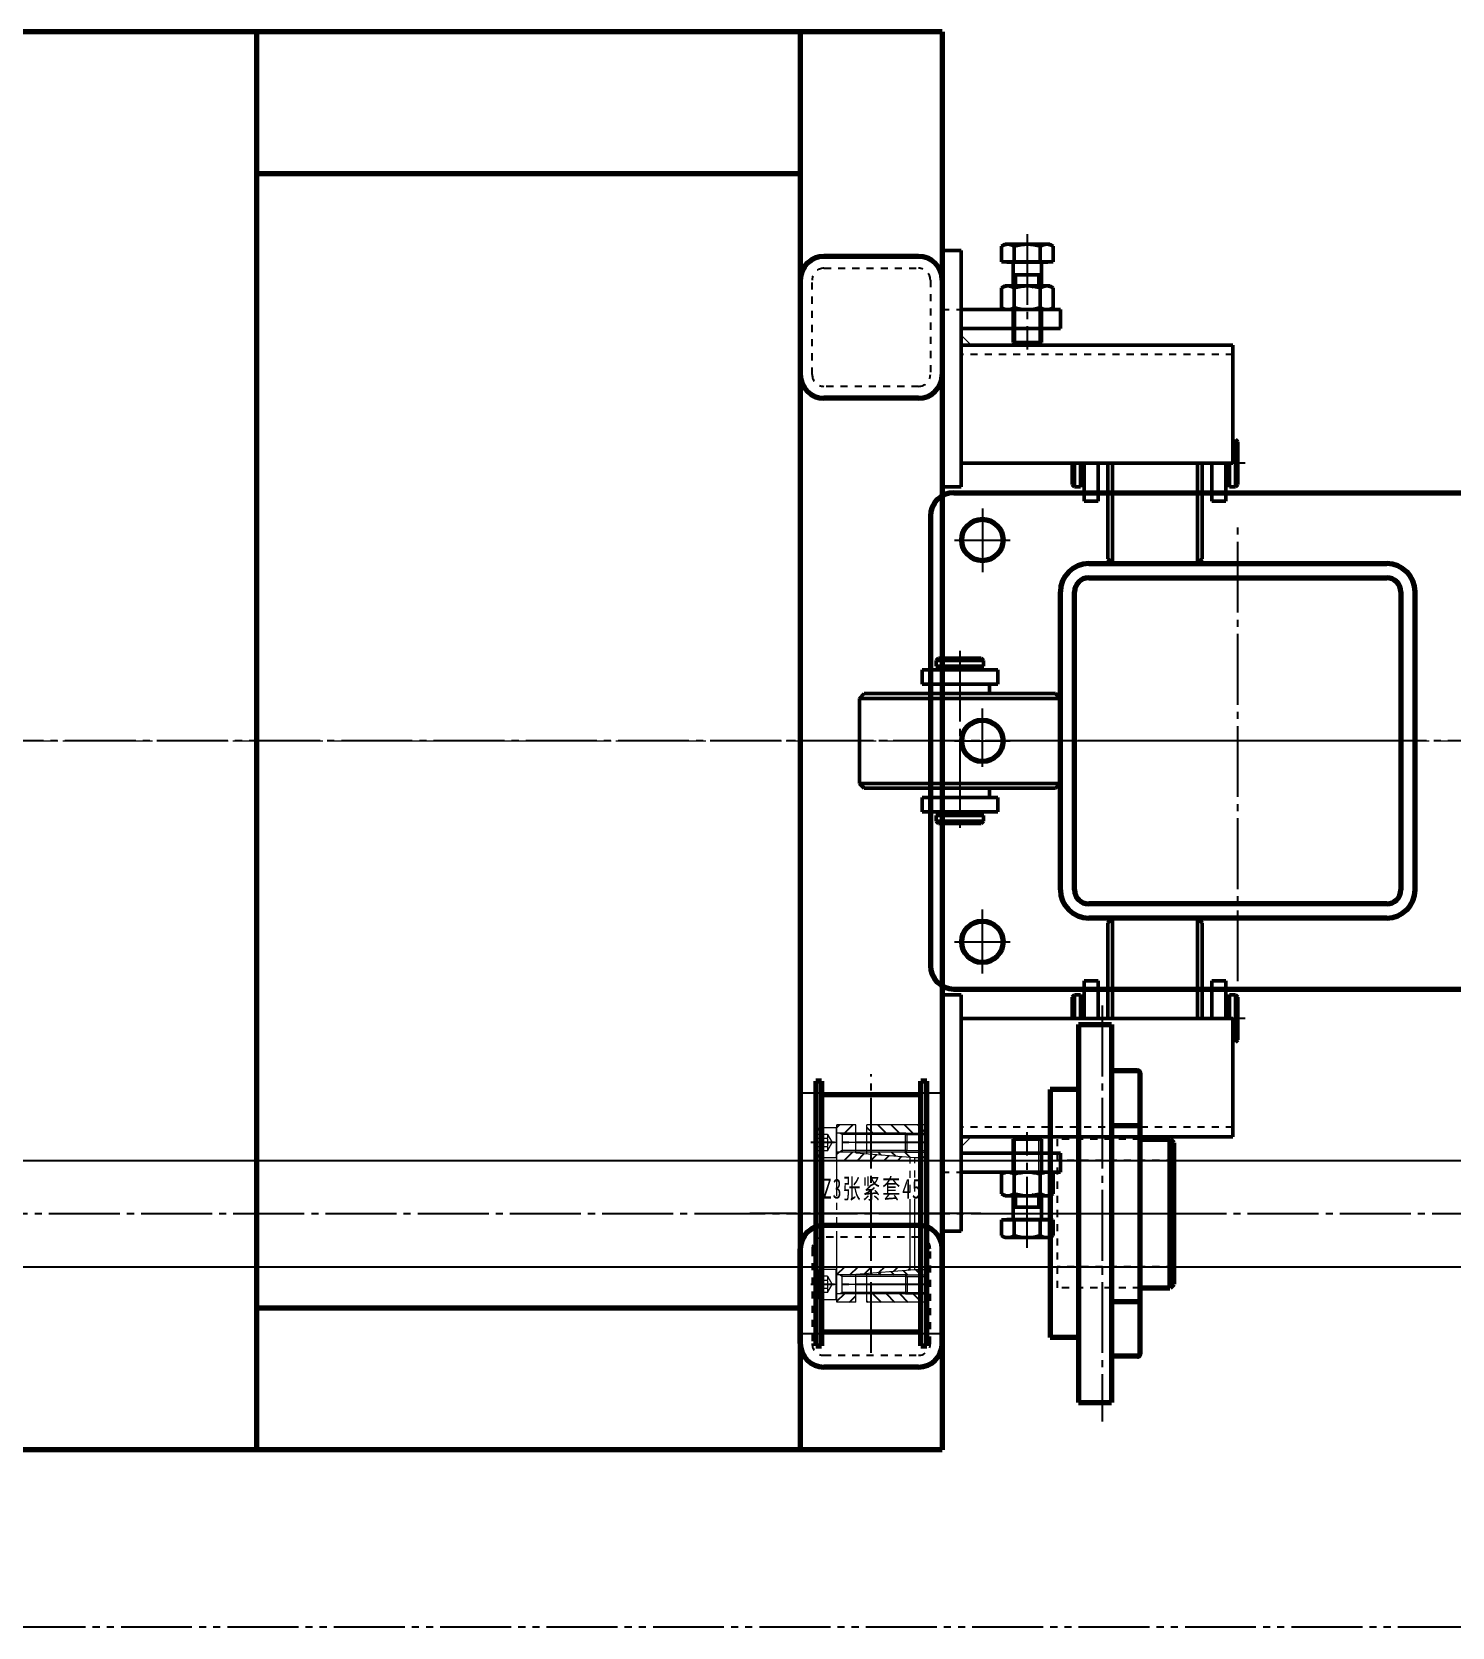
# Model space of a CAD drawing. Header units: millimetres. Extents: x 12881 to 26448, y 40 to 11902.
# Drawn here: x 17479 to 18080, y 7766 to 8441 of the extents above; entities that cross this region are included whole.
import ezdxf

# ---------------------------------------------------------------- set-up
doc = ezdxf.new("R2010")
doc.units = ezdxf.units.MM
for name, pattern in [('EB_DASH', [6, 3, -3]), ('EB_DASHDOT', [39, 30, -3, 3, -3]), ('EB_DASHDOTDOT', [45, 30, -3, 3, -3, 3, -3]), ('点画线', [18, 12, -2, 2, -2])]:
    doc.linetypes.add(name, pattern=pattern)
doc.layers.get('0').update_dxf_attribs({"lineweight": 35})
for name, color, linetype, lineweight in [('9双点划线层', 6, 'EB_DASHDOTDOT', 0), ('CAXA0', 7, 'Continuous', 70), ('CAXA1', 1, 'EB_DASHDOT', 25), ('CAXA2', 6, 'EB_DASH', 25), ('CAXA3', 7, 'Continuous', 25), ('CAXA4', 3, 'Continuous', 25), ('CAXA7', 30, 'EB_DASHDOTDOT', 25), ('中心线层', 1, '点画线', 18)]:
    doc.layers.add(name, color=color, linetype=linetype, lineweight=lineweight)
doc.styles.add('标准', font='', dxfattribs={"width": 0.667})
doc.styles.get('标准').set_extended_font_data('宋体')

# ---------------------------------------------------------------- blocks, each defined once
blk = doc.blocks.new('CAXBLOCK7045_1')
at = {"layer": '9双点划线层', "linetype": 'Continuous', "lineweight": 50}
for p, q in [((-19, 125), (-20, 124)), ((-11.5, 124), (-20, 124)), ((-20, 121.55), (-20, 124)), ((-20, 121.55), (-10, 121.55)), ((-19.45, 120.25), (-19.45, 121.55)), ((-11.5, 125), (-19, 125)), ((-1, 125), (-11.5, 125)), ((0, 124), (-11.5, 124)), ((0, 121.55), (-10, 121.55)), ((0, 124), (-1, 125)), ((-0.55, 120.25), (-0.55, 121.55)), ((0, 121.55), (0, 124)), ((-26, 120), (-10, 120)), ((-26, 120), (-26, 114)), ((-20, 120.25), (-10, 120.25)), ((-20, 120.25), (-20, 120)), ((0, 120.25), (-10, 120.25)), ((6, 120), (-10, 120)), ((0, 120.25), (0, 120)), ((6, 120), (6, 114)), ((-52.5, 108), (-50.5, 110)), ((-52.5, 72), (-52.5, 108)), ((-52.5, 108), (-10, 108)), ((-10, 110), (-50.5, 110)), ((-26, 114), (-10, 114)), ((-22.5, 110), (-22.5, 114)), ((6, 114), (-10, 114)), ((-10, 110), (30.5, 110)), ((32.5, 108), (-10, 108)), ((2.5, 110), (2.5, 114)), ((32.5, 108), (30.5, 110)), ((32.5, 72), (32.5, 108)), ((-50.5, 70), (-52.5, 72)), ((-52.5, 72), (-10, 72)), ((-10, 70), (-50.5, 70)), ((-22.5, 70), (-22.5, 66)), ((32.5, 72), (-10, 72)), ((-10, 70), (30.5, 70)), ((2.5, 70), (2.5, 66)), ((30.5, 70), (32.5, 72)), ((-26, 66), (-10, 66)), ((-26, 60), (-26, 66)), ((6, 66), (-10, 66)), ((6, 60), (6, 66)), ((-26, 60), (-10, 60)), ((-20, 59.75), (-20, 60)), ((-20, 59.75), (-10, 59.75)), ((-20, 58.45), (-10, 58.45)), ((-20, 58.45), (-20, 56)), ((-20, 56), (-10, 56)), ((-20, 56), (-19, 55)), ((-19.45, 59.75), (-19.45, 58.45)), ((-19, 55), (-10, 55)), ((6, 60), (-10, 60)), ((0, 59.75), (-10, 59.75)), ((0, 58.45), (-10, 58.45)), ((0, 56), (-10, 56)), ((-1, 55), (-10, 55)), ((0, 56), (-1, 55)), ((-0.55, 59.75), (-0.55, 58.45)), ((0, 59.75), (0, 60)), ((0, 58.45), (0, 56))]:
    blk.add_line(p, q, dxfattribs=at)
at = {"layer": 'CAXA1'}
blk.add_line((-10, 128.16), (-10, 51.25), dxfattribs=at)
blk = doc.blocks.new('CAXBLOCK7050_1')
at = {"layer": 'CAXA0'}
blk.add_circle((0, 0), 6.92, dxfattribs=at)
at = {"layer": 'CAXA1', "linetype": 'EB_DASHDOT', "lineweight": 25}
for p, q in [((0, -11), (0, 11)), ((11, 0), (-11, 0))]:
    blk.add_line(p, q, dxfattribs=at)
at = {"layer": 'CAXA3'}
blk.add_arc((0, 0), 8, 350, 270, dxfattribs=at)
blk = doc.blocks.new('CAXBLOCK7049_1')
at = {"layer": 'CAXA0'}
for p, q in [((-120, 105), (145, 105)), ((135, 105), (135, -105)), ((145, -105), (145, 105)), ((-130, 95), (-130, 30)), ((-63, 75), (63, 75)), ((-63, 69), (63, 69)), ((-75, -63), (-75, 63)), ((-69, -63), (-69, 63)), ((69, 63), (69, -63)), ((75, -63), (75, 63)), ((-130, 30), (-130, -30)), ((-130, -30), (-130, -95)), ((63, -69), (-63, -69)), ((63, -75), (-63, -75)), ((-120, -105), (145, -105))]:
    blk.add_line(p, q, dxfattribs=at)
for centre in [(-108, 85), (108, 85), (-108, 0), (-108, -85), (108, -85)]:
    blk.add_circle(centre, 8.75, dxfattribs=at)
for centre, radius, start, end in [((-120, 95), 10, 90, 180), ((-63, 63), 12, 90, 180), ((63, 63), 12, 0, 90), ((-63, 63), 6, 90, 180), ((63, 63), 6, 360, 90), ((-63, -63), 12, 180, 270), ((-63, -63), 6, 180, 270), ((63, -63), 12, 270, 0), ((63, -63), 6, 270, 0), ((-120, -95), 10, 180, 270)]:
    blk.add_arc(centre, radius, start, end, dxfattribs=at)
at = {"layer": 'CAXA1'}
for p, q in [((-108, 98.39), (-108, 71.37)), ((108, 98.39), (108, 71.37)), ((-108, -8.53), (-108, 13.63)), ((108, -8.53), (108, 13.63)), ((-108, -98.39), (-108, -71.37)), ((108, -98.39), (108, -71.37))]:
    blk.add_line(p, q, dxfattribs=at)
at = {"layer": 'CAXA1', "linetype": 'EB_DASHDOT', "lineweight": 25}
for p, q in [((0, -101.72), (0, 91.53)), ((-119.75, 85), (-96.25, 85)), ((119.75, 85), (96.25, 85)), ((145, 38.52), (145, 74.52)), ((-108, -11), (-108, 11)), ((108, -11), (108, 11)), ((-119.75, 0), (-96.25, 0)), ((119.75, 0), (96.25, 0)), ((66, 0), (-66, 0)), ((-119.75, -85), (-96.25, -85)), ((119.75, -85), (96.25, -85))]:
    blk.add_line(p, q, dxfattribs=at)
at = {"layer": 'CAXA4'}
blk.add_blockref('CAXBLOCK7050_1', (108, 0), dxfattribs=at)
blk = doc.blocks.new('CAXBLOCK7066_1')
at = {"layer": 'CAXA0'}
for p, q in [((-23.5, 56), (-23.5, -56)), ((-21, 56), (-23.5, 56)), ((-21, 56), (-21, -56)), ((21, -56), (21, 56)), ((23.5, 56), (21, 56)), ((23.5, -56), (23.5, 56)), ((21, 50.24), (-21, 50.24)), ((21, -50.25), (-21, -50.25)), ((-23.5, -56), (-21, -56)), ((21, -56), (23.5, -56))]:
    blk.add_line(p, q, dxfattribs=at)
at = {"layer": 'CAXA1', "linetype": 'EB_DASHDOT', "lineweight": 25}
for p, q in [((0, -59), (0, 59)), ((29.71, 50.93), (-30.32, 50.93)), ((46.36, 0), (-51.3, 0)), ((29.71, -50.93), (-30.32, -50.93))]:
    blk.add_line(p, q, dxfattribs=at)
blk = doc.blocks.new('CAXBLOCK7065_1')
at = {"layer": 'CAXA0'}
blk.add_blockref('CAXBLOCK7066_1', (0, 59), dxfattribs=at)
blk = doc.blocks.new('CAXBLOCK7064_1')
at = {"layer": 'CAXA0'}
blk.add_blockref('CAXBLOCK7065_1', (51.3, -59), dxfattribs=at)
blk = doc.blocks.new('CAXBLOCK7069_1')
at = {"layer": '9双点划线层'}
for p, q in [((33, 0), (-10.64, 0)), ((-7.64, -5.09), (-7.64, 5.09)), ((-3.64, 3.46), (-7.64, 3.46)), ((-3.64, 1.73), (-7.64, 1.73)), ((-6.37, 6.36), (0, 6.36)), ((-3.64, 3.46), (-1.64, 0)), ((-3.64, -3.46), (-1.64, 0)), ((0, 6.36), (0, -6.37)), ((29.4, 4), (0, 4)), ((2.5, 3.4), (1.46, 4)), ((2.5, 4), (2.5, -4)), ((30, 3.4), (2.5, 3.4)), ((29.4, -4), (29.4, 4)), ((30, 3.4), (29.4, 4)), ((30, -3.4), (30, 3.4)), ((-3.64, -1.73), (-7.64, -1.73)), ((-3.64, -3.46), (-7.64, -3.46)), ((0, -6.37), (-6.37, -6.37)), ((29.4, -4), (0, -4)), ((2.5, -3.4), (1.46, -4)), ((30, -3.4), (2.5, -3.4)), ((30, -3.4), (29.4, -4))]:
    blk.add_line(p, q, dxfattribs=at)
for centre, radius, start, end in [((-6.37, 5.09), 1.27, 90, 180), ((-5.37, 2.6), 1.94, 333.43495, 26.56505), ((-10.22, 0), 6.8, 345.25287, 14.74713), ((-6.37, -5.09), 1.27, 180, 270), ((-5.37, -2.6), 1.94, 333.43495, 26.56505)]:
    blk.add_arc(centre, radius, start, end, dxfattribs=at)
blk = doc.blocks.new('CAXBLOCK7070_1')
at = {"layer": '9双点划线层'}
for p, q in [((33, 0), (-10.64, 0)), ((-7.64, 5.09), (-7.64, -5.09)), ((-3.64, 3.46), (-7.64, 3.46)), ((-3.64, 1.73), (-7.64, 1.73)), ((0, 6.36), (-6.37, 6.36)), ((-3.64, 3.46), (-1.64, 0)), ((-3.64, -3.46), (-1.64, 0)), ((0, -6.36), (0, 6.36)), ((29.4, 4), (0, 4)), ((2.5, 3.4), (1.46, 4)), ((2.5, -4), (2.5, 4)), ((30, 3.4), (2.5, 3.4)), ((29.4, 4), (29.4, -4)), ((30, 3.4), (29.4, 4)), ((30, 3.4), (30, -3.4)), ((-3.64, -1.73), (-7.64, -1.73)), ((-3.64, -3.46), (-7.64, -3.46)), ((-6.37, -6.36), (0, -6.36)), ((29.4, -4), (0, -4)), ((2.5, -3.4), (1.46, -4)), ((30, -3.4), (2.5, -3.4)), ((30, -3.4), (29.4, -4))]:
    blk.add_line(p, q, dxfattribs=at)
for centre, radius, start, end in [((-6.37, 5.09), 1.27, 90, 180), ((-5.37, 2.6), 1.94, 333.43495, 26.56505), ((-10.22, 0), 6.8, 345.25287, 14.74713), ((-6.37, -5.09), 1.27, 180, 270), ((-5.37, -2.6), 1.94, 333.43495, 26.56505)]:
    blk.add_arc(centre, radius, start, end, dxfattribs=at)
blk = doc.blocks.new('CAXBLOCK7071_1')
at = {"color": 0, "linetype": 'Continuous', "lineweight": 25}
for p, q in [((476403.98, 45101.41), (476406.4, 45098.99)), ((476408.56, 45102.49), (476412.06, 45098.99)), ((476414.22, 45102.49), (476417.72, 45098.99)), ((476419.87, 45102.49), (476423.37, 45098.99)), ((476425.53, 45102.49), (476429.03, 45098.99)), ((476408.74, 45090.99), (476409.91, 45089.82)), ((476414.4, 45090.99), (476416.03, 45089.36)), ((476420.06, 45090.99), (476422.15, 45088.9)), ((476425.72, 45090.99), (476427.96, 45088.74)), ((476403.98, 45039.18), (476404.18, 45038.99)), ((476408.75, 45040.07), (476409.83, 45038.99)), ((476414.01, 45040.47), (476415.49, 45038.99)), ((476419.27, 45040.86), (476421.15, 45038.99)), ((476424.55, 45041.24), (476426.8, 45038.99)), ((476406.52, 45030.99), (476410.02, 45027.49)), ((476412.18, 45030.99), (476415.68, 45027.49)), ((476417.83, 45030.99), (476421.33, 45027.49)), ((476423.49, 45030.99), (476426.99, 45027.49)), ((476429.15, 45030.99), (476429.28, 45030.85)), ((476403.98, 45027.87), (476404.36, 45027.49))]:
    blk.add_line(p, q, dxfattribs=at)
blk = doc.blocks.new('CAXBLOCK7072_1')
at = {"color": 0, "linetype": 'Continuous', "lineweight": 25}
for p, q in [((476391.28, 45101.4), (476392.37, 45102.49)), ((476394.53, 45098.99), (476398.03, 45102.49)), ((476391.28, 45090.09), (476392.19, 45090.99)), ((476394.34, 45087.49), (476397.84, 45090.99)), ((476400, 45087.49), (476402.86, 45090.35)), ((476405.66, 45087.49), (476408.12, 45089.96)), ((476411.31, 45087.49), (476413.38, 45089.56)), ((476416.97, 45087.49), (476418.65, 45089.17)), ((476391.28, 45039.18), (476394.6, 45042.49)), ((476396.76, 45038.99), (476400.26, 45042.49)), ((476403.07, 45039.65), (476405.91, 45042.49)), ((476409.18, 45040.11), (476411.57, 45042.49)), ((476415.3, 45040.57), (476417.23, 45042.49)), ((476421.42, 45041.03), (476422.28, 45041.89)), ((476391.28, 45027.86), (476394.41, 45030.99)), ((476396.57, 45027.49), (476399.28, 45030.21))]:
    blk.add_line(p, q, dxfattribs=at)
blk = doc.blocks.new('CAXBLOCK7073_1')
at = {"layer": 'CAXA4', "linetype": 'Continuous', "lineweight": 25, "insert": (-75.35, 5.27), "char_height": 8.3956, "width": 136.0435, "attachment_point": 1, "line_spacing_factor": 1.15057, "style": '标准'}
blk.add_mtext('\\T1.1;Z3张紧套45', dxfattribs=at)
blk = doc.blocks.new('CAXBLOCK7068_1')
at = {"layer": '9双点划线层'}
for p, q in [((-13.5, 35.5), (-21.5, 35.5)), ((-21.5, -39.5), (-21.5, 35.5)), ((-13.5, 23.63), (-13.5, 35.5)), ((16.5, 35.5), (-8.8, 35.5)), ((-8.8, 23.28), (-8.8, 35.5)), ((16.5, -39.5), (16.5, 35.5)), ((16.5, -39), (16.5, 35)), ((7.54, 32), (16.5, 32)), ((7.54, 31.4), (16.5, 31.4)), ((9.5, 20.5), (-21.5, 20.5)), ((-13.5, 23.63), (11.5, 21.75)), ((7.54, 24.6), (16.5, 24.6)), ((7.54, 24), (16.5, 24)), ((9.5, -25.9), (9.5, 21.9)), ((11.5, 21.75), (16.5, 21.75)), ((11.5, -25.75), (11.5, 21.75)), ((9.5, -24.5), (-21.5, -24.5)), ((-13.5, -27.63), (11.5, -25.75)), ((11.5, -25.75), (16.5, -25.75)), ((-13.5, -39.5), (-13.5, -27.63)), ((-8.8, -39.5), (-8.8, -27.28)), ((7.54, -28), (16.5, -28)), ((7.54, -28.6), (16.5, -28.6)), ((-13.5, -39.5), (-21.5, -39.5)), ((16.5, -39.5), (-8.8, -39.5)), ((7.54, -35.4), (16.5, -35.4)), ((7.54, -36), (16.5, -36))]:
    blk.add_line(p, q, dxfattribs=at)
at = {"layer": '9双点划线层', "linetype": 'EB_DASHDOT', "lineweight": 25}
for p, q in [((16.5, 28), (-32.5, 28)), ((25.58, -2), (-27.3, -2)), ((16.5, -32), (-32.5, -32))]:
    blk.add_line(p, q, dxfattribs=at)
at = {"layer": '9双点划线层'}
for name, p in [('CAXBLOCK7069_1', (-21.86, 28)), ('CAXBLOCK7070_1', (-21.86, -32))]:
    blk.add_blockref(name, p, dxfattribs=at)
at = {"layer": '9双点划线层', "linetype": 'Continuous', "lineweight": 25}
for name in ['CAXBLOCK7072_1', 'CAXBLOCK7071_1']:
    blk.add_blockref(name, (-476412.78, -45066.99), dxfattribs=at)
at = {"layer": 'CAXA3'}
blk.add_blockref('CAXBLOCK7073_1', (47.82, 7.48), dxfattribs=at)
blk = doc.blocks.new('CAXBLOCK7067_1')
at = {"layer": '9双点划线层'}
blk.add_blockref('CAXBLOCK7068_1', (-16.5, 2), dxfattribs=at)
blk = doc.blocks.new('CAXBLOCK7074_1')
at = {"layer": 'CAXA0'}
for p, q in [((-10, 80), (4, 80)), ((-10, 80), (-10, -80)), ((4, 80), (4, -80)), ((15, 60.375), (4, 60.375)), ((16, 59.375), (16, -59.375)), ((-10, 52.5), (-22, 52.5)), ((-22, 52.5), (-22, -52.5)), ((4, 37.275), (16, 37.275)), ((16, 31.5), (28.625, 31.5)), ((28.625, 31.5), (28.625, -31.5)), ((28.625, 31.5), (30.2, 29.925)), ((30.2, 29.925), (30.2, -29.925)), ((16, -31.5), (28.625, -31.5)), ((30.2, -29.925), (28.625, -31.5)), ((4, -37.275), (16, -37.275)), ((-10, -52.5), (-22, -52.5)), ((15, -60.375), (4, -60.375)), ((-10, -80), (4, -80))]:
    blk.add_line(p, q, dxfattribs=at)
for centre, start, end in [((15, 59.375), 0, 90), ((15, -59.375), 270, 0)]:
    blk.add_arc(centre, 1, start, end, dxfattribs=at)
at = {"layer": 'CAXA1'}
for p, q in [((0, 88), (0, -88)), ((-30, 0), (38.2, 0))]:
    blk.add_line(p, q, dxfattribs=at)
at = {"layer": 'CAXA2'}
for p, q in [((16, 31.5), (-19, 31.5)), ((-19, 31.5), (-19, -31.5)), ((30.2, 22.5), (-19, 22.5)), ((30.2, -22.5), (-19, -22.5)), ((16, -31.5), (-19, -31.5))]:
    blk.add_line(p, q, dxfattribs=at)
blk = doc.blocks.new('CAXBLOCK7052_1')
at = {"layer": 'CAXA1', "linetype": 'EB_DASHDOT', "lineweight": 25}
blk.add_line((-1077.5, 0), (421.3, 0), dxfattribs=at)
at = {"layer": 'CAXA3'}
for p, q in [((-996.36, 22.5), (362.15, 22.5)), ((-996.36, -22.5), (362.15, -22.5))]:
    blk.add_line(p, q, dxfattribs=at)
for name, p in [('CAXBLOCK7074_1', (108.95, 0)), ('CAXBLOCK7064_1', (-40, 0)), ('CAXBLOCK7067_1', (34.8, 0))]:
    blk.add_blockref(name, p, dxfattribs=at)
blk = doc.blocks.new('CAXBLOCK7051_1')
at = {"layer": 'CAXA3'}
blk.add_blockref('CAXBLOCK7052_1', (265.6, -11.72), dxfattribs=at)
blk = doc.blocks.new('CAXBLOCK7080_1')
at = {"layer": 'CAXA0'}
for p, q in [((64.33, 10.84), (24.33, 10.84)), ((14.33, -39.16), (14.33, 0.84)), ((74.33, -39.16), (74.33, 0.84)), ((64.33, -49.16), (24.33, -49.16))]:
    blk.add_line(p, q, dxfattribs=at)
for centre, start, end in [((24.33, 0.84), 90, 180), ((64.33, 0.84), 0, 90), ((24.33, -39.16), 180, 270), ((64.33, -39.16), 270, 360)]:
    blk.add_arc(centre, 10, start, end, dxfattribs=at)
at = {"layer": 'CAXA2'}
for p, q in [((19.33, 0.84), (19.33, -39.16)), ((64.33, 5.84), (24.33, 5.84)), ((69.33, -39.16), (69.33, 0.84)), ((24.33, -44.16), (64.33, -44.16))]:
    blk.add_line(p, q, dxfattribs=at)
for centre, start, end in [((24.33, 0.84), 90, 180), ((64.33, 0.84), 0, 90), ((24.33, -39.16), 180, 270), ((64.33, -39.16), 270, 0)]:
    blk.add_arc(centre, 5, start, end, dxfattribs=at)
blk = doc.blocks.new('CAXBLOCK7081_1')
at = {"layer": 'CAXA0'}
for p, q in [((64.33, 49.16), (24.33, 49.16)), ((14.33, 39.16), (14.33, -0.84)), ((74.33, 39.16), (74.33, -0.84)), ((64.33, -10.84), (24.33, -10.84))]:
    blk.add_line(p, q, dxfattribs=at)
for centre, start, end in [((24.33, 39.16), 90, 180), ((64.33, 39.16), 0, 90), ((24.33, -0.84), 180, 270), ((64.33, -0.84), 270, 360)]:
    blk.add_arc(centre, 10, start, end, dxfattribs=at)
at = {"layer": 'CAXA2'}
for p, q in [((24.33, 44.16), (64.33, 44.16)), ((19.33, -0.84), (19.33, 39.16)), ((69.33, 39.16), (69.33, -0.84)), ((64.33, -5.84), (24.33, -5.84))]:
    blk.add_line(p, q, dxfattribs=at)
for centre, start, end in [((24.33, 39.16), 90, 180), ((64.33, 39.16), 0, 90), ((24.33, -0.84), 180, 270), ((64.33, -0.84), 270, 0)]:
    blk.add_arc(centre, 5, start, end, dxfattribs=at)
blk = doc.blocks.new('CAXBLOCK7082_1')
at = {"layer": '9双点划线层', "linetype": 'Continuous', "lineweight": 50}
for p, q in [((26.51, 102.65), (25.03, 101.79)), ((25.03, 101.79), (25.03, 95.15)), ((26.51, 102.65), (45.49, 102.65)), ((30.52, 101.79), (30.52, 95.15)), ((41.48, 101.79), (41.48, 95.15)), ((45.49, 102.65), (46.97, 101.79)), ((46.97, 101.79), (46.97, 95.15)), ((0, 0), (0, 100)), ((0, 100), (0, 0)), ((0, 100), (8, 100)), ((8, 100), (8, 0)), ((25.03, 95.15), (46.97, 95.15)), ((27.15, 95.15), (27.3, 95)), ((44.7, 95), (27.3, 95)), ((44.85, 95.15), (44.7, 95)), ((30, 94.4), (30, 85)), ((42, 89.75), (30, 89.75)), ((31.07, 89.75), (31.07, 85)), ((40.93, 89.75), (40.93, 85)), ((42, 94.4), (42, 85)), ((42.02, 91.29), (42.02, 84.65)), ((26.51, 85), (25.03, 84.14)), ((25.03, 84.14), (25.03, 75.86)), ((26.51, 85), (45.49, 85)), ((30.52, 84.14), (30.52, 75.86)), ((38.65, 84.65), (38.8, 84.5)), ((41.48, 84.14), (41.48, 75.86)), ((45.49, 85), (46.97, 84.14)), ((46.97, 84.14), (46.97, 75.86)), ((0, 80), (0, 0)), ((8, 75), (50, 75)), ((26.51, 75), (25.03, 75.86)), ((26.51, 75), (45.49, 75)), ((30, 75), (30, 61.07)), ((42, 75), (42, 61.07)), ((45.49, 75), (46.97, 75.86)), ((50, 75), (50, 67)), ((8, 67), (50, 67)), ((30, 61.07), (31.07, 60)), ((42, 61.07), (30, 61.07)), ((42, 61.07), (40.93, 60)), ((123, 60), (8, 60)), ((40.93, 60), (31.07, 60)), ((123, 60), (123, 10)), ((125, 19), (124, 20)), ((124, 11.5), (124, 20)), ((125, 11.5), (125, 19)), ((123, 10), (8, 10)), ((55, 1), (55, 10)), ((56, 0), (56, 10)), ((58.45, 0), (58.45, 10)), ((59.75, 0), (59.75, 10)), ((60, -6), (60, 10)), ((66, -6), (66, 10)), ((70, 10), (70, -30.5)), ((72, -32.5), (72, 10)), ((108, -32.5), (108, 10)), ((110, 10), (110, -30.5)), ((114, -6), (114, 10)), ((120, -6), (120, 10)), ((120.25, 0), (120.25, 10)), ((121.55, 0), (121.55, 10)), ((124, 0), (124, 11.5)), ((125, 1), (125, 11.5)), ((0, 0), (8, 0)), ((56, 0), (55, 1)), ((58.45, 0), (56, 0)), ((59.75, 0.55), (58.45, 0.55)), ((59.75, 0), (60, 0)), ((120.25, 0), (120, 0)), ((120.25, 0.55), (121.55, 0.55)), ((121.55, 0), (124, 0)), ((124, 0), (125, 1)), ((60, -6), (66, -6)), ((70, -2.5), (66, -2.5)), ((110, -2.5), (114, -2.5)), ((120, -6), (114, -6)), ((70, -30.5), (72, -32.5)), ((72, -32.5), (108, -32.5)), ((108, -32.5), (110, -30.5))]:
    blk.add_line(p, q, dxfattribs=at)
at = {"layer": '9双点划线层', "color": 7, "linetype": 'Continuous', "lineweight": 0}
for p, q in [((31.07, 75), (31.07, 60)), ((40.93, 75), (40.93, 60))]:
    blk.add_line(p, q, dxfattribs=at)
at = {"layer": '9双点划线层', "color": 1, "linetype": 'Continuous', "lineweight": 0}
blk.add_line((12.24, 60), (8, 64.24), dxfattribs=at)
at = {"layer": '9双点划线层', "linetype": 'Continuous', "lineweight": 50}
for centre, radius, start, end in [((27.77, 97.83), 4.82, 55.33011, 124.66989), ((36, 84.65), 18, 72.25912, 107.74088), ((44.23, 97.83), 4.82, 55.33011, 124.66989), ((29.4, 94.4), 0.6, 0, 90), ((42.6, 94.4), 0.6, 90, 180), ((27.77, 80.18), 4.82, 55.33011, 124.66989), ((36, 67), 18, 72.25912, 107.74087), ((44.23, 80.18), 4.82, 55.33011, 124.66989), ((27.77, 79.82), 4.82, 235.33011, 304.66989), ((36, 93), 18, 252.25912, 287.74088), ((44.23, 79.82), 4.82, 235.33011, 304.66989)]:
    blk.add_arc(centre, radius, start, end, dxfattribs=at)
at = {"layer": 'CAXA1', "linetype": 'EB_DASHDOT', "lineweight": 25}
blk.add_line((36, 106.98), (36, 58.07), dxfattribs=at)
at = {"layer": 'CAXA1'}
blk.add_line((128.16, 10), (51.25, 10), dxfattribs=at)
at = {"layer": 'CAXA2'}
for p, q in [((0, 75), (8, 75)), ((123, 56), (8, 56))]:
    blk.add_line(p, q, dxfattribs=at)
blk = doc.blocks.new('CAXBLOCK7083_1')
at = {"layer": '9双点划线层', "linetype": 'Continuous', "lineweight": 50}
for p, q in [((70, 30.5), (72, 32.5)), ((70, -10), (70, 30.5)), ((72, 32.5), (108, 32.5)), ((72, 32.5), (72, -10)), ((108, 32.5), (110, 30.5)), ((108, 32.5), (108, -10)), ((110, -10), (110, 30.5)), ((0, 0), (0, -100)), ((0, -100), (0, 0)), ((0, -80), (0, 0)), ((0, 0), (8, 0)), ((8, -100), (8, 0)), ((60, 6), (60, -10)), ((60, 6), (66, 6)), ((66, 6), (66, -10)), ((70, 2.5), (66, 2.5)), ((110, 2.5), (114, 2.5)), ((114, 6), (114, -10)), ((120, 6), (114, 6)), ((120, 6), (120, -10)), ((56, 0), (55, -1)), ((55, -1), (55, -10)), ((56, 0), (56, -10)), ((58.45, 0), (56, 0)), ((58.45, 0), (58.45, -10)), ((59.75, -0.55), (58.45, -0.55)), ((59.75, 0), (59.75, -10)), ((59.75, 0), (60, 0)), ((120.25, 0), (120, 0)), ((120.25, 0), (120.25, -10)), ((120.25, -0.55), (121.55, -0.55)), ((121.55, 0), (121.55, -10)), ((121.55, 0), (124, 0)), ((124, 0), (125, -1)), ((124, 0), (124, -11.5)), ((125, -1), (125, -11.5)), ((123, -10), (8, -10)), ((123, -60), (123, -10)), ((124, -11.5), (124, -20)), ((125, -11.5), (125, -19)), ((125, -19), (124, -20)), ((123, -60), (8, -60)), ((30, -61.07), (31.07, -60)), ((40.93, -60), (31.07, -60)), ((42, -61.07), (40.93, -60)), ((8, -67), (50, -67)), ((30, -75), (30, -61.07)), ((42, -61.07), (30, -61.07)), ((42, -75), (42, -61.07)), ((50, -75), (50, -67)), ((8, -75), (50, -75)), ((26.51, -75), (25.03, -75.86)), ((25.03, -84.14), (25.03, -75.86)), ((26.51, -75), (45.49, -75)), ((30.52, -84.14), (30.52, -75.86)), ((41.48, -84.14), (41.48, -75.86)), ((45.49, -75), (46.97, -75.86)), ((46.97, -84.14), (46.97, -75.86)), ((26.51, -85), (25.03, -84.14)), ((26.51, -85), (45.49, -85)), ((30, -94.4), (30, -85)), ((31.07, -89.75), (31.07, -85)), ((38.65, -84.65), (38.8, -84.5)), ((40.93, -89.75), (40.93, -85)), ((42, -94.4), (42, -85)), ((42.02, -91.29), (42.02, -84.65)), ((45.49, -85), (46.97, -84.14)), ((42, -89.75), (30, -89.75)), ((0, -100), (8, -100)), ((25.03, -101.79), (25.03, -95.15)), ((25.03, -95.15), (46.97, -95.15)), ((27.15, -95.15), (27.3, -95)), ((44.7, -95), (27.3, -95)), ((30.52, -101.79), (30.52, -95.15)), ((41.48, -101.79), (41.48, -95.15)), ((44.85, -95.15), (44.7, -95)), ((46.97, -101.79), (46.97, -95.15)), ((26.51, -102.65), (25.03, -101.79)), ((26.51, -102.65), (45.49, -102.65)), ((45.49, -102.65), (46.97, -101.79))]:
    blk.add_line(p, q, dxfattribs=at)
at = {"layer": '9双点划线层', "color": 1, "linetype": 'Continuous', "lineweight": 0}
blk.add_line((12.24, -60), (8, -64.24), dxfattribs=at)
at = {"layer": '9双点划线层', "color": 7, "linetype": 'Continuous', "lineweight": 0}
for p, q in [((31.07, -75), (31.07, -60)), ((40.93, -75), (40.93, -60))]:
    blk.add_line(p, q, dxfattribs=at)
at = {"layer": '9双点划线层', "linetype": 'Continuous', "lineweight": 50}
for centre, radius, start, end in [((27.77, -79.82), 4.82, 55.33011, 124.66989), ((36, -93), 18, 72.25912, 107.74088), ((44.23, -79.82), 4.82, 55.33011, 124.66989), ((27.77, -80.18), 4.82, 235.33011, 304.66989), ((36, -67), 18, 252.25913, 287.74088), ((44.23, -80.18), 4.82, 235.33011, 304.66989), ((29.4, -94.4), 0.6, 270, 0), ((42.6, -94.4), 0.6, 180, 270), ((27.77, -97.83), 4.82, 235.33011, 304.66989), ((36, -84.65), 18, 252.25912, 287.74088), ((44.23, -97.83), 4.82, 235.33011, 304.66989)]:
    blk.add_arc(centre, radius, start, end, dxfattribs=at)
at = {"layer": 'CAXA1'}
blk.add_line((128.16, -10), (51.25, -10), dxfattribs=at)
at = {"layer": 'CAXA1', "linetype": 'EB_DASHDOT', "lineweight": 25}
blk.add_line((36, -106.98), (36, -58.07), dxfattribs=at)
at = {"layer": 'CAXA2'}
for p, q in [((123, -56), (8, -56)), ((0, -75), (8, -75))]:
    blk.add_line(p, q, dxfattribs=at)
blk = doc.blocks.new('CAXBLOCK7044_1')
at = {"layer": 'CAXA1', "linetype": 'EB_DASHDOT', "lineweight": 25}
blk.add_line((718.22, 3.28), (426.22, 3.28), dxfattribs=at)
at = {"layer": 'CAXA0'}
for name, p in [('CAXBLOCK7081_1', (439.67, 159.12)), ('CAXBLOCK7080_1', (439.67, -212.56))]:
    blk.add_blockref(name, p, dxfattribs=at)
at = {"layer": 'CAXA3'}
for name, p in [('CAXBLOCK7049_1', (639, 3.28)), ('CAXBLOCK7051_1', (207.1, -185))]:
    blk.add_blockref(name, p, dxfattribs=at)
at = {"layer": 'CAXA4'}
for name, p in [('CAXBLOCK7082_1', (514, 110.78)), ('CAXBLOCK7045_1', (531.5, -86.72)), ('CAXBLOCK7083_1', (514, -104.22))]:
    blk.add_blockref(name, p, dxfattribs=at)
blk = doc.blocks.new('CAXBLOCK7043_1')
at = {"layer": 'CAXA0'}
for p, q in [((1728.14, 675), (1728.14, 75)), ((1788.14, 675), (1788.14, 75)), ((1788.14, 675), (808.14, 675)), ((1498.14, 675), (1498.14, 75)), ((1728.14, 615), (1498.14, 615)), ((1728.14, 135), (1498.14, 135)), ((1788.14, 75), (808.14, 75))]:
    blk.add_line(p, q, dxfattribs=at)
at = {"layer": 'CAXA1', "linetype": 'EB_DASHDOT', "lineweight": 25}
blk.add_line((2812.05, 375), (0, 375), dxfattribs=at)
at = {"layer": 'CAXA7'}
blk.add_line((2235.85, 0), (236.7, 0), dxfattribs=at)
at = {"layer": 'CAXA3'}
blk.add_blockref('CAXBLOCK7044_1', (1274.14, 371.72), dxfattribs=at)

msp = doc.modelspace()

# ---------------------------------------------------------------- linework, layer by layer
at = {"layer": '中心线层'}
msp.add_line((14814.27, 8141.3), (21264.94, 8141.3), dxfattribs=at)

# ---------------------------------------------------------------- block references
msp.add_blockref('CAXBLOCK7043_1', (16076.1, 7766.3))

doc.saveas('drawing.dxf')
